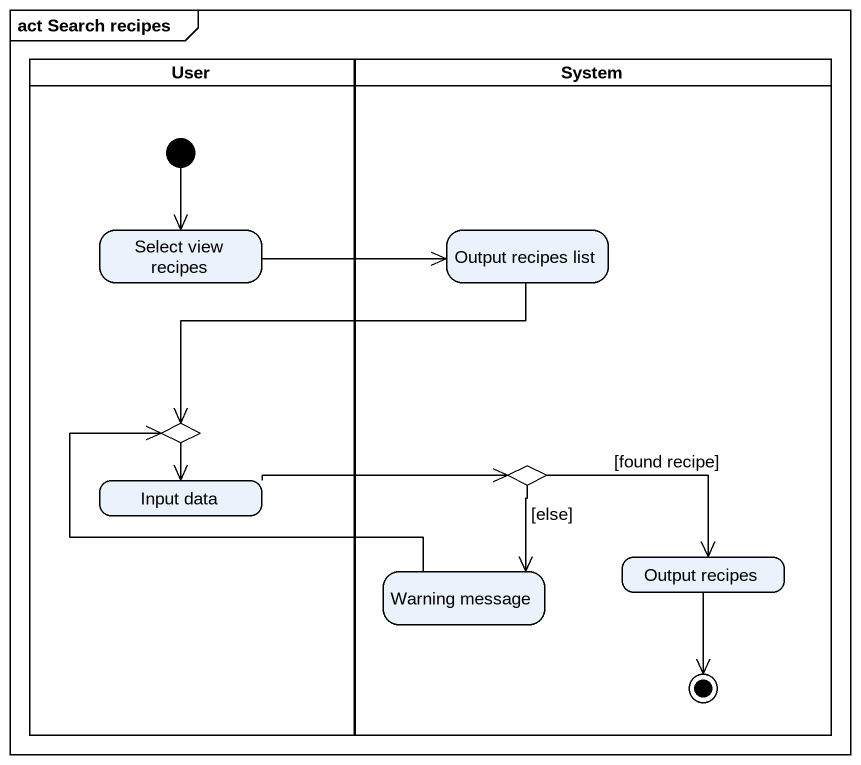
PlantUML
@startuml
mainframe act Search recipes
hide empty description
state User <<partition>> {
  state "Select view recipes" as Select_view_recipes
  state "Input data" as Input_data
  state choice1 <<choice>>
  [*] --> Select_view_recipes
}
state System <<partition>> {
  state "Output recipes list" as Output_recipes_list
  state choice2 <<choice>>
  state "Output recipes" as Output_recipes
  state "Warning message" as Warning_message
  Output_recipes --> [*]
}
Select_view_recipes -right-> Output_recipes_list
Output_recipes_list -left-> choice1
Input_data -right-> choice2
choice1 --> Input_data
choice2 -right-> Output_recipes : [found recipe]
choice2 --> Warning_message : [else]
Warning_message -left-> choice1
@enduml
